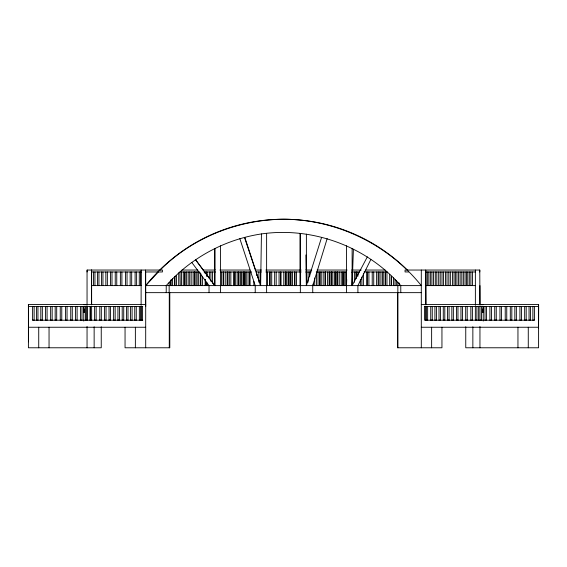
<?xml version="1.0" encoding="UTF-8"?>
<svg xmlns="http://www.w3.org/2000/svg" width="567" height="567" viewBox="0 0 567 567"><rect width="100%" height="100%" fill="white"/><g stroke="black" fill="none" stroke-linecap="round" stroke-linejoin="round"><path stroke-width="0.85" d="M28.407 306.449L142.764 306.57M28.513 327.832L28.407 304.571L145.698 304.571M538.487 328.031L538.593 304.571L421.302 304.571M244.519 237.594L260.643 285.612L261.444 233.93C312.793 226.573 366.651 246.546 400.777 285.612L400.777 292.65M346.515 285.612L346.735 279.496M367.338 256.844L352.128 285.612L352.617 271.77M352.674 270.041L353.411 249.289M483.233 306.676L482.779 309.681L483.233 309.681M327.166 238.608L312.743 285.612L312.743 292.65M306.159 271.593L306.386 285.612L321.581 237.396M370.853 259.466L357.905 285.612L357.905 292.65M160.029 270.154C192.312 237.651 237.842 219.684 283.5 219.223C336.437 219.394 388.175 244.327 421.302 285.612L145.698 285.612L158.349 271.969M261.444 233.93C224.879 239.423 190.746 257.95 166.223 285.612L166.223 292.65M427.646 320.022L426.115 320.213L426.115 306.57M432.26 320.022L430.736 320.213L430.736 306.57M436.434 320.022L434.91 320.213L434.91 306.57M440.524 320.022L439 320.213L439 306.57M444.797 320.022L443.274 320.213L443.274 306.57M449.064 320.022L447.54 320.213L447.54 306.57M453.359 320.022L451.835 320.213L451.835 306.57M457.966 320.022L456.442 320.213L456.442 306.57M462.488 320.022L460.957 320.213L460.957 306.57M467.201 320.022L465.677 320.213L465.677 306.57M472.382 320.022L470.851 320.213L470.851 306.57M476.875 320.022L475.352 320.213L475.373 306.18M480.015 320.213L481.539 320.022M486.543 320.022L485.019 320.213L485.019 306.57M491.426 320.022L489.902 320.213L489.902 306.57M496.253 320.022L494.729 320.213L494.729 306.57M501.483 320.022L499.959 320.213L499.959 306.57M506.749 320.022L505.225 320.213L505.225 306.57M511.824 320.022L510.3 320.213L510.3 306.57M516.36 320.022L514.836 320.213L514.836 306.57M521.449 320.022L519.925 320.213L519.925 306.57M526.197 320.022L524.673 320.213L524.673 306.57M530.57 320.022L529.046 320.213L529.046 306.57M534.39 320.022L532.867 320.213L532.867 306.57M181.922 270.041L197.819 270.041M203.121 270.041L215.488 270.041M219.904 270.041L249.934 270.041M255.235 270.041L261.415 270.041M265.831 270.041L301.169 270.041M305.585 270.041L311.765 270.041M317.066 270.041L347.096 270.041M351.512 270.041L361.229 270.041M365.651 270.041L385.078 270.041M479.944 304.84L479.774 270.041L405.058 270.041L405.058 271.947L408.63 271.947M87.056 271.969L87.226 270.041M141.346 271.969L91.45 271.969L91.45 270.041L91.613 304.84M199.442 271.969L179.973 271.969L180.242 285.612M204.049 271.969L215.552 271.969M220.676 271.969L251.649 271.969M256.071 271.969L261.38 271.969M265.803 271.969L301.197 271.969M305.62 271.969L311.283 271.969M316.237 271.969L346.324 271.969M351.632 271.969L359.591 271.969M364.021 271.969L387.027 271.969M425.59 271.969L475.529 271.969M91.627 285.612L141.119 285.612M425.824 285.612L475.529 285.612M145.698 292.65L421.43 292.65M83.767 304.692L87.049 304.692M479.951 304.692L483.233 304.692M424.591 306.57L538.593 306.57L538.593 304.571L538.593 347.777L465.755 347.777L465.755 326.776M83.767 309.277L84.164 309.277M482.836 309.277L483.233 309.277M83.767 309.681L84.221 309.681L83.767 306.676M83.767 310.078L84.285 310.078M482.715 310.078L483.233 310.078M83.767 310.518L84.355 310.518M482.645 310.518L483.233 310.518M83.767 310.95L84.419 310.95M482.581 310.95L483.233 310.95M83.767 311.382L84.483 311.382M482.517 311.382L483.233 311.382M83.767 311.779L84.547 311.779M482.453 311.779L483.233 311.779M83.767 312.261L84.618 312.261M482.382 312.261L483.233 312.261M142.764 320.213L32.61 320.213L32.61 306.57M538.593 321.099L538.65 307.144M28.407 327.251L145.698 327.251M421.302 327.251L538.593 327.251M139.354 320.022L140.885 320.213L140.885 306.57M134.74 320.022L136.264 320.213L136.264 306.57M130.566 320.022L132.09 320.213L132.09 306.57M126.476 320.022L128 320.213L128 306.57M122.203 320.022L123.726 320.213L123.726 306.57M117.936 320.022L119.46 320.213L119.46 306.57M113.641 320.022L115.165 320.213L115.165 306.57M109.034 320.022L110.558 320.213L110.558 306.57M104.512 320.022L106.043 320.213L106.043 306.57M99.799 320.022L101.323 320.213L101.323 306.57M94.618 320.022L96.149 320.213L96.149 306.57M90.125 320.022L91.648 320.213L91.627 306.371M85.461 320.022L86.985 320.213L86.985 306.57M80.457 320.022L81.981 320.213L81.981 306.57M75.574 320.022L77.098 320.213L77.098 306.57M70.747 320.022L72.271 320.213L72.271 306.57M65.517 320.022L67.041 320.213L67.041 306.57M60.251 320.022L61.775 320.213L61.775 306.57M55.176 320.022L56.7 320.213L56.7 306.57M50.64 320.022L52.164 320.213L52.164 306.57M45.551 320.022L47.075 320.213L47.075 306.57M40.803 320.022L42.327 320.213L42.327 306.57M36.43 320.022L37.954 320.213L37.954 306.57M32.61 320.022L34.133 320.213L34.133 306.57M195.7 259.792L203.482 270.261M204.517 271.657L205.559 273.053M206.594 274.449L209.188 277.936M212.306 282.125L214.9 285.612L214.9 271.501M195.594 259.87L214.73 285.612L214.73 248.672M191.922 262.599L209.032 285.612L209.032 292.65M244.88 237.516L255.476 269.857M256.567 273.174L259.013 280.637M260.097 283.954L260.643 285.612M239.834 238.608L255.228 285.612L255.228 292.65M305.897 254.952L306.13 269.842M425.874 304.84L425.704 270.041L425.704 285.938M145.698 306.57L145.521 270.041L145.521 271.969L162.41 271.969L162.41 270.041L87.049 270.041L87.049 305.181M534.39 306.57L534.39 320.213L424.591 320.213L424.591 306.23M530.57 306.57L530.57 320.213M528.274 327.251L528.274 347.777M526.197 306.57L526.197 320.213M521.449 306.57L521.449 320.213M517.954 327.251L517.954 347.777M516.36 306.57L516.36 320.213M511.824 306.57L511.824 320.213M506.749 306.57L506.749 320.213M501.483 306.57L501.483 320.213M496.253 306.57L496.253 320.213M491.426 306.57L491.426 320.213M486.543 306.57L486.543 320.213M483.233 306.378L483.233 321.057M481.539 306.57L481.539 320.213M479.951 285.612L479.951 304.897M479.951 306.286L479.951 320.213M479.951 326.472L479.951 347.777M479.774 270.041L479.774 271.969M478.661 306.23L478.661 320.213M476.875 306.57L476.875 320.213M475.373 270.041L475.373 305.181M472.857 326.776L472.857 347.777M472.431 271.969L472.431 285.612M472.382 306.57L472.382 320.213M470.901 271.969L470.901 285.612M469.292 271.969L469.292 285.612M467.768 271.969L467.768 285.612M467.201 306.57L467.201 320.213M466.577 271.969L466.577 285.612M465.053 271.969L465.053 285.612M463.345 271.969L463.345 285.612M462.488 306.57L462.488 320.213M461.822 271.969L461.822 285.612M460.121 271.969L460.121 285.612M458.597 271.969L458.597 285.612M457.966 306.57L457.966 320.213M456.917 271.969L456.917 285.612M455.393 271.969L455.393 285.612M454.047 271.969L454.047 285.612M453.359 306.57L453.359 320.213M452.516 271.969L452.516 285.612M450.347 271.969L450.347 285.612M449.064 306.57L449.064 320.213M448.816 271.969L448.816 285.612M447.009 271.969L447.009 285.612M445.485 271.969L445.485 285.612M444.797 306.57L444.797 320.213M443.522 271.969L443.522 285.612M441.998 271.969L441.998 285.612M441.948 327.251L441.948 347.777L397.658 347.777L397.658 292.65M440.524 306.57L440.524 320.213M440.212 271.969L440.212 285.612M438.688 271.969L438.688 285.612M436.81 271.969L436.81 285.612M436.434 306.57L436.434 320.213M435.286 271.969L435.286 285.612M433.429 271.969L433.429 285.612M432.26 306.57L432.26 320.213M431.905 271.969L431.905 285.612M431.629 327.251L431.629 347.777M430.36 271.969L430.36 285.612M428.836 271.969L428.836 285.612M427.646 306.57L427.646 320.213M427.348 271.969L427.348 285.612M425.824 271.969L425.881 304.642M425.881 306.371L425.881 320.213M421.302 270.041L421.302 347.777M399.374 283.053L399.374 285.612M397.85 282.203L397.85 347.777M396.333 280.495L396.333 285.612M394.993 279.644L394.993 285.612M393.47 277.936L393.47 285.612M391.542 276.448L391.542 285.612M391.18 276.228L391.18 285.612M389.657 274.527L389.657 285.612M386.963 271.969L386.963 285.612M385.432 271.969L385.432 285.612M385.298 271.969L385.298 285.612M383.774 271.969L383.774 285.612M382.449 271.969L382.449 285.612M380.925 271.969L380.925 285.612M379.096 271.969L379.096 285.612M378.139 271.969L378.139 285.612M376.616 271.969L376.616 285.612M373.738 271.969L373.731 285.612M372.214 271.969L372.214 285.612M368.911 271.969L368.911 285.612M367.388 271.969L367.388 285.612M366.686 271.969L366.686 285.612M363.397 273.67L363.397 285.612M361.874 277.086L361.888 285.612M360.357 279.644L360.357 285.612M357.89 271.969L357.89 276.228M356.367 271.969L356.367 277.936M355.92 271.969L355.92 278.787M354.396 271.969L354.396 282.203M352.128 248.594L352.128 285.612M352.079 271.969L352.079 285.612M346.515 245.78L346.515 292.65M345.75 271.969L345.75 285.612M344.226 271.969L344.226 285.612M343.233 271.969L343.233 285.612M342.709 271.969L342.709 285.612M341.185 271.969L341.185 285.612M339.272 271.969L339.272 285.612M337.748 271.969L337.748 285.612M337.301 271.969L337.301 285.612M335.919 271.969L335.919 285.612M335.777 271.969L335.777 285.612M334.388 271.969L334.388 285.612M332.794 271.969L332.794 285.612M331.362 271.969L331.362 285.612M331.27 271.969L331.27 285.612M329.838 271.969L329.838 285.612M329.122 271.969L329.122 285.612M327.598 271.969L327.598 285.612M325.366 271.969L325.366 285.612M325.267 271.969L325.267 285.612M323.842 271.969L323.842 285.612M321.801 271.969L321.801 285.612M320.277 271.969L320.277 285.612M319.554 271.969L319.554 285.612M318.059 271.969L318.03 285.612M316.535 272.819L316.535 285.612M314.728 277.936L314.728 285.612M313.204 283.904L313.204 285.612M309.759 271.969L309.759 276.228M308.044 271.969L308.044 282.203M306.52 271.969L306.52 285.612M306.386 234.107L306.386 285.612M300.602 271.969L300.602 285.612M300.347 233.561L300.347 292.65M300.063 233.54L300.063 285.612M296.534 271.969L296.534 285.612M295.01 271.969L295.01 285.612M294.535 271.969L294.535 285.612M292.466 271.969L292.466 285.612M290.942 271.969L290.942 285.612M290.736 271.969L290.736 285.612M289.213 271.969L289.213 285.612M288.49 271.969L288.49 285.612M286.966 271.969L286.966 285.612M285.903 271.969L285.903 285.612M285.3 271.969L285.3 285.612M283.776 271.969L283.776 285.612M281.034 271.969L281.034 285.612M280.587 271.969L280.587 285.612M279.056 271.969L279.056 285.612M276.2 271.969L276.2 285.612M274.669 271.969L274.655 285.612M271.721 271.969L271.721 285.612M270.197 271.969L270.197 285.612M269.623 271.969L269.623 285.612M267.454 271.969L267.454 285.612M266.618 233.561L266.618 292.65M260.381 271.969L260.381 285.612M258.857 271.969L258.857 282.203M256.596 271.969L256.596 275.378M253.846 281.345L253.846 285.612M250.082 271.969L250.082 285.612M249.572 271.969L249.572 285.612M248.048 271.969L248.048 285.612M246.22 271.969L246.22 285.612M245.022 271.969L245.022 285.612M244.696 271.969L244.696 285.612M243.498 271.969L243.498 285.612M243.009 271.969L243.009 285.612M241.485 271.969L241.485 285.612M240.387 271.969L240.387 285.612M238.863 271.969L238.863 285.612M238.679 271.969L238.679 285.612M237.155 271.969L237.155 285.612M234.986 271.969L234.986 285.612M234.901 271.969L234.901 285.612M233.377 271.969L233.462 285.612M230.847 271.969L230.847 285.612M229.323 271.969L229.323 285.612M227.899 271.969L227.899 285.612M227.31 271.969L227.31 285.612M225.786 271.969L225.786 285.612M223.781 271.969L223.781 285.612M223.122 271.969L223.122 285.612M221.598 271.969L221.598 285.612M220.421 245.809L220.421 292.65M214.9 248.58L214.9 269.743M212.448 271.969L212.448 283.053M210.903 271.969L210.924 281.345M209.379 271.969L209.379 278.787M207.054 271.969L207.054 276.228M207.054 283.053L207.054 285.612M206.686 271.969L206.686 276.228M206.686 282.203L206.686 285.612M205.53 279.644L205.53 285.612M205.155 271.969L205.155 273.67M205.155 279.644L205.155 285.612M202.398 276.228L202.398 285.612M200.874 273.67L200.874 285.612M200.3 272.819L200.3 285.612M198.641 271.969L198.641 285.612M197.118 271.969L197.118 285.612M195.941 271.969L195.941 285.612M194.651 271.969L194.651 285.612M194.41 271.969L194.41 285.612M193.127 271.969L193.127 285.612M191.164 271.969L191.164 285.612M189.676 271.969L189.676 285.612M188.152 271.969L188.152 285.612M186.366 271.969L186.366 285.612M183.29 271.969L183.29 285.612M181.504 271.969L181.504 285.612M178.718 272.819L178.718 285.612M176.528 275.378L176.528 285.612M175.005 276.228L175.005 285.612M174.48 277.086L174.48 285.612M172.581 278.787L172.581 285.612M171.057 279.644L171.057 285.612M170.681 280.495L170.681 285.612M169.795 292.65L169.795 347.777L125.052 347.777L125.052 327.251M169.278 292.65L169.278 347.777M169.15 282.699L169.15 292.65M145.698 271.969L145.698 347.777M142.409 306.57L142.409 320.213M141.119 270.041L141.119 305.181M141.119 306.18L141.119 320.213M140.8 271.969L140.8 285.612M139.354 306.57L139.354 320.213M139.276 271.969L139.276 285.612M136.626 271.969L136.626 285.612M135.371 327.251L135.371 347.777M135.102 271.969L135.102 285.612M134.74 306.57L134.74 320.213M131.693 271.969L131.693 285.612M130.566 306.57L130.566 320.213M130.162 271.969L130.162 285.612M127.029 271.969L127.029 285.612M126.476 306.57L126.476 320.213M125.505 271.969L125.505 285.612M122.203 306.57L122.203 320.213M121.898 271.969L121.898 285.612M120.374 271.969L120.374 285.612M117.936 306.57L117.936 320.213M116.759 271.969L116.759 285.612M115.236 271.969L115.236 285.612M113.641 306.57L113.641 320.213M111.997 271.969L111.997 285.612M110.473 271.969L110.473 285.612M109.034 306.57L109.034 320.213M107.361 271.969L107.361 285.612M105.838 271.969L105.838 285.612M104.512 306.57L104.512 320.213M102.953 271.969L102.953 285.612M101.429 271.969L101.429 285.612M101.245 326.776L101.245 347.777L28.407 347.777L28.407 304.571M99.799 306.57L99.799 320.213M98.949 271.969L98.949 285.612M97.425 271.969L97.425 285.612M94.951 271.969L94.951 285.612M94.618 306.57L94.618 320.213M94.143 326.776L94.143 347.777M93.427 271.969L93.427 285.612M91.627 270.041L91.627 304.642M90.33 306.57L90.33 320.213M90.125 306.57L90.125 320.213M87.049 306.414L87.049 320.213M87.049 326.472L87.049 347.777M85.461 306.57L85.461 320.213M83.767 306.407L83.767 321.057M80.457 306.57L80.457 320.213M75.574 306.57L75.574 320.213M70.747 306.57L70.747 320.213M65.517 306.57L65.517 320.213M60.251 306.57L60.251 320.213M55.176 306.57L55.176 320.213M50.64 306.57L50.64 320.213M49.046 327.251L49.046 347.777M45.551 306.57L45.551 320.213M40.803 306.57L40.803 320.213M38.726 327.251L38.726 347.777M36.43 306.57L36.43 320.213M28.513 306.563L28.513 341.795M145.698 285.612A176.224 176.224 0 0 1 407.191 269.935M184.842 285.612L184.842 271.969L184.814 285.612"/></g></svg>
